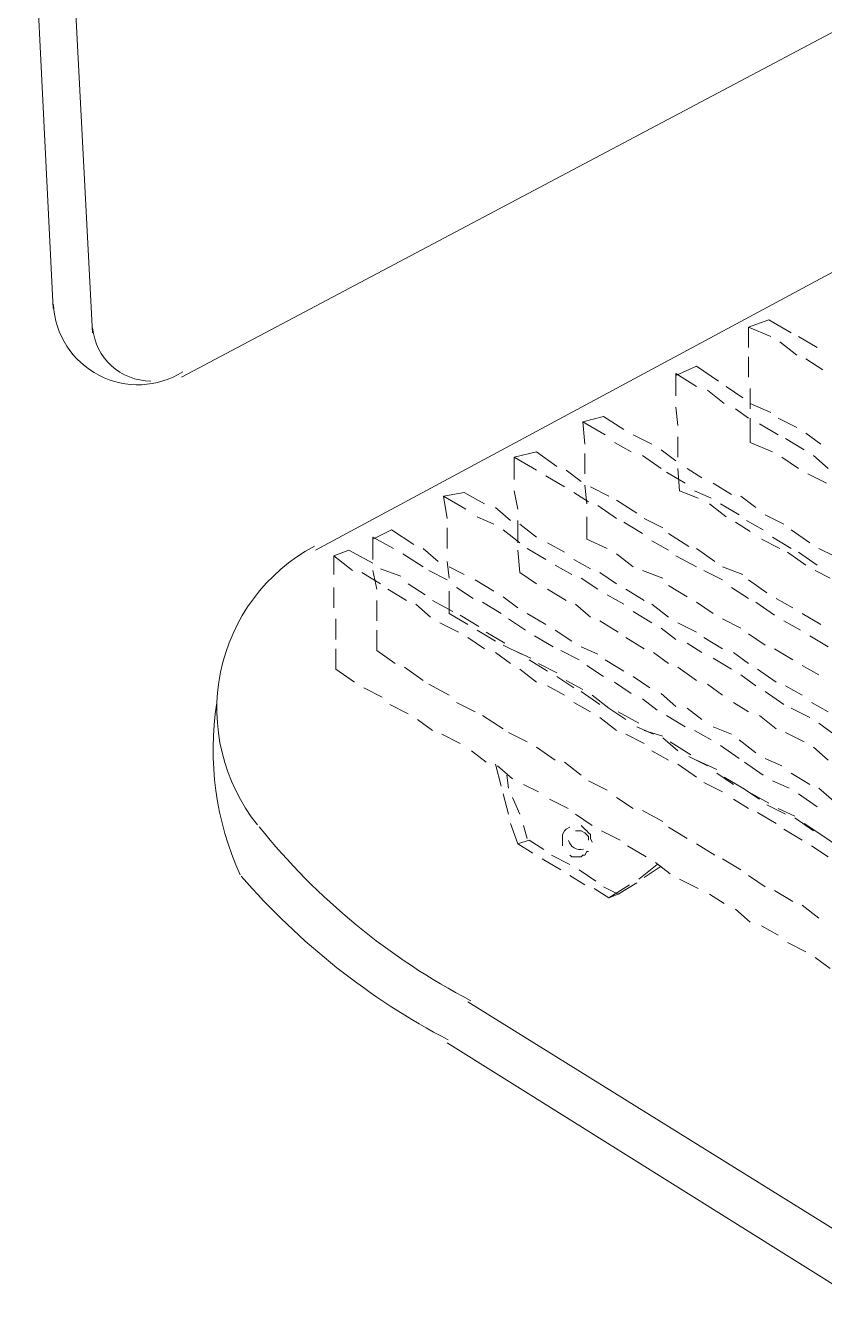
# Model space of a CAD drawing. Header units: inches. Extents: x 0.22 to 6.49, y 0.27 to 4.47.
# Drawn here: x 2.3699 to 2.661, y 2.7295 to 3.1926 of the extents above; entities that cross this region are included whole.
import ezdxf

# ---------------------------------------------------------------- set-up
doc = ezdxf.new("R2010")
doc.units = ezdxf.units.IN
doc.header["$MEASUREMENT"] = 0
doc.layers.add('PDF_PDF13_PDF6_PDF9_0', color=7, linetype='Continuous')
doc.layers.add('PDF_PDF13_PDF6_PDF9_COTAS-01', color=7, linetype='Continuous')

msp = doc.modelspace()

# ---------------------------------------------------------------- linework, layer by layer
at = {"layer": 'PDF_PDF13_PDF6_PDF9_0', "lineweight": 5}
for points in [[(2.38008, 3.089592000000001), (2.369928000000001, 3.292632000000001)], [(2.394292800000001, 3.080793600000001), (2.383464, 3.289924800000001)], [(2.4267792, 3.064550400000001), (2.707651200000001, 3.2134464)], [(2.475508800000001, 3.001608000000001), (2.744875200000001, 3.146443200000001)], [(2.677195200000001, 2.746454400000001), (2.531006400000001, 2.8371456)], [(2.671780800000001, 2.7295344), (2.523561600000001, 2.822256000000001)]]:
    msp.add_lwpolyline(points, dxfattribs=at)
for centre, radius, start, end in [((2.410874242044723, 3.092637474744959), 0.03079427900966715, 183.0047769562466, 302.2505314484595), ((2.415611803944378, 3.084515780223219), 0.02131898029811051, 185.415409368149, 269.9951974369855), ((2.506980194209913, 2.94374162829835), 0.06734173210858234, 118.2130448410509, 218.7324904792569), ((2.547588191346651, 2.928851989475428), 0.1093033513730182, 170.9582647800743, 204.5543928642299), ((2.644371525268618, 3.052707445021373), 0.2426343440710266, 218.7323131045155, 242.4406673532182), ((2.643692762075083, 3.052028610683559), 0.258197886925643, 220.902062133583, 242.3419722488354)]:
    msp.add_arc(centre, radius, start, end, dxfattribs=at)
at = {"layer": 'PDF_PDF13_PDF6_PDF9_COTAS-01', "lineweight": 18}
for points in [[(2.633203200000001, 3.0753792), (2.633203200000001, 3.082824), (2.640648000000001, 3.085531200000001), (2.648769600000001, 3.080793600000001)], [(2.633203200000001, 3.082824), (2.6413248, 3.079440000000001)], [(2.644708800000001, 3.077409600000001), (2.650800000000001, 3.072672000000001)], [(2.651476800000001, 3.079440000000001), (2.658244800000001, 3.0753792)], [(2.633203200000001, 3.071995200000001), (2.633203200000001, 3.064550400000001)], [(2.654184000000001, 3.071318400000001), (2.660275200000001, 3.0672576)], [(2.606808, 3.065227200000001), (2.6142528, 3.068611200000001), (2.6223744, 3.063196800000001)], [(2.6142528, 3.061166400000001), (2.606808, 3.065904000000001), (2.606808, 3.057782400000001)], [(2.6183136, 3.0598128), (2.624404800000001, 3.055075200000001)], [(2.625081600000001, 3.061166400000001), (2.631172800000001, 3.057105600000001)], [(2.63388, 3.060489600000001), (2.63388, 3.053044800000001)], [(2.606808, 3.053721600000001), (2.607484800000001, 3.046953600000001)], [(2.628465600000001, 3.053044800000001), (2.633203200000001, 3.049660800000001)], [(2.63388, 3.055075200000001), (2.6413248, 3.0516912)], [(2.573644800000001, 3.040185600000001), (2.572968000000001, 3.048307200000001), (2.5804128, 3.050337600000001), (2.5878576, 3.045600000000001)], [(2.572968000000001, 3.048307200000001), (2.581089600000001, 3.043569600000001)], [(2.642001600000001, 3.037478400000001), (2.63388, 3.040862400000001), (2.63388, 3.049660800000001)], [(2.637264, 3.047630400000001), (2.644032000000001, 3.043569600000001)], [(2.644032000000001, 3.049660800000001), (2.650800000000001, 3.046276800000001)], [(2.5912416, 3.043569600000001), (2.598009600000001, 3.040185600000001)], [(2.607484800000001, 3.042892800000001), (2.607484800000001, 3.035448000000001)], [(2.654184000000001, 3.0442464), (2.659598400000001, 3.040185600000001)], [(2.584473600000001, 3.040862400000001), (2.590564800000001, 3.037478400000001)], [(2.601393600000001, 3.038155200000001), (2.606808, 3.034094400000001)], [(2.646739200000001, 3.042216000000001), (2.653507200000001, 3.038155200000001)], [(2.547926400000001, 3.027326400000001), (2.547926400000001, 3.035448000000001), (2.556048000000001, 3.037478400000001), (2.563492800000001, 3.032064000000001)], [(2.547926400000001, 3.035448000000001), (2.556048000000001, 3.030710400000001)], [(2.573644800000001, 3.0368016), (2.573644800000001, 3.0293568)], [(2.594625600000001, 3.036124800000001), (2.601393600000001, 3.031387200000001)], [(2.651476800000001, 3.031387200000001), (2.6453856, 3.035448000000001)], [(2.6568912, 3.036124800000001), (2.662305600000001, 3.031387200000001)], [(2.566876800000001, 3.030710400000001), (2.5722912, 3.026649600000001)], [(2.603424, 3.030033600000001), (2.610192000000001, 3.025972800000001)], [(2.6149296, 3.020558400000001), (2.608161600000001, 3.023265600000001), (2.607484800000001, 3.031387200000001)], [(2.6108688, 3.031387200000001), (2.616283200000001, 3.028003200000001)], [(2.661628800000001, 3.025972800000001), (2.654860800000001, 3.0293568)], [(2.559432000000001, 3.02868), (2.566200000000001, 3.024619200000001)], [(2.573644800000001, 3.025296000000001), (2.574321600000001, 3.018528000000001)], [(2.5756752, 3.024619200000001), (2.582443200000001, 3.0212352)], [(2.620344000000001, 3.025972800000001), (2.627112000000001, 3.021912000000001)], [(2.523561600000001, 3.013113600000001), (2.522208, 3.0212352), (2.5296528, 3.022588800000001), (2.537097600000001, 3.018528000000001)], [(2.522208, 3.0212352), (2.5303296, 3.016497600000001)], [(2.547926400000001, 3.023265600000001), (2.54928, 3.016497600000001)], [(2.569584000000001, 3.022588800000001), (2.574998400000001, 3.019204800000001)], [(2.585150400000001, 3.019881600000001), (2.592595200000001, 3.015144000000001)], [(2.613576000000001, 3.023265600000001), (2.619667200000001, 3.020558400000001)], [(2.630496000000001, 3.0212352), (2.635910400000001, 3.017174400000001)], [(2.5411584, 3.017174400000001), (2.546572800000001, 3.012436800000001)], [(2.578382400000001, 3.017851200000001), (2.585150400000001, 3.013113600000001)], [(2.625081600000001, 3.0137904), (2.618990400000001, 3.018528000000001)], [(2.623051200000001, 3.018528000000001), (2.6298192, 3.014467200000001)], [(2.534390400000001, 3.0137904), (2.540481600000001, 3.011083200000001)], [(2.54928, 3.012436800000001), (2.54928, 3.004315200000001)], [(2.549956800000001, 3.011083200000001), (2.556048000000001, 3.0063456)], [(2.581766400000001, 3.002284800000001), (2.574321600000001, 3.0056688), (2.574321600000001, 3.0137904)], [(2.5878576, 3.011760000000001), (2.594625600000001, 3.007699200000001)], [(2.5953024, 3.013113600000001), (2.602070400000001, 3.009729600000001)], [(2.63388, 3.008376000000001), (2.628465600000001, 3.011760000000001)], [(2.632526400000001, 3.012436800000001), (2.638617600000001, 3.009052800000001)], [(2.639294400000001, 3.014467200000001), (2.646062400000001, 3.011083200000001)], [(2.496489600000001, 3.0056688), (2.5032576, 3.009052800000001), (2.511379200000001, 3.003638400000001)], [(2.503934400000001, 3.002284800000001), (2.496489600000001, 3.0063456), (2.496489600000001, 2.998224)], [(2.523561600000001, 3.009729600000001), (2.523561600000001, 3.002284800000001)], [(2.543865600000001, 3.009052800000001), (2.549956800000001, 3.004315200000001)], [(2.604100800000001, 3.007699200000001), (2.611545600000001, 3.002961600000001)], [(2.644708800000001, 3.002284800000001), (2.6379408, 3.0056688)], [(2.642001600000001, 3.0063456), (2.648769600000001, 3.002284800000001)], [(2.648769600000001, 3.009052800000001), (2.655537600000001, 3.004315200000001)], [(2.482276800000001, 2.992809600000001), (2.482276800000001, 2.999577600000001), (2.4876912, 3.001608000000001), (2.496489600000001, 2.996870400000001)], [(2.5147632, 3.002284800000001), (2.520177600000001, 2.997547200000001)], [(2.556048000000001, 2.989425600000001), (2.549956800000001, 2.993486400000001), (2.54928, 3.001608000000001)], [(2.552664, 3.002284800000001), (2.559432000000001, 2.998224)], [(2.560108800000001, 3.004315200000001), (2.566200000000001, 3.000931200000001)], [(2.598009600000001, 3.004992000000001), (2.604100800000001, 3.001608000000001)], [(2.6142528, 3.002284800000001), (2.621020800000001, 2.997547200000001)], [(2.658921600000001, 3.002284800000001), (2.664336, 2.999577600000001)], [(2.482276800000001, 2.999577600000001), (2.489044800000001, 2.994163200000001)], [(2.5073184, 3.000254400000001), (2.5147632, 2.995516800000001)], [(2.523561600000001, 2.997547200000001), (2.524238400000001, 2.991456000000001)], [(2.569584000000001, 2.998224), (2.5756752, 2.994840000000001)], [(2.5912416, 2.995516800000001), (2.585150400000001, 3.000254400000001)], [(2.606808, 2.999577600000001), (2.6142528, 2.995516800000001)], [(2.654184000000001, 2.996193600000001), (2.647416000000001, 3.000931200000001)], [(2.651476800000001, 3.000931200000001), (2.658244800000001, 2.996193600000001)], [(2.492428800000001, 2.993486400000001), (2.4991968, 2.989425600000001)], [(2.496489600000001, 2.994163200000001), (2.497843200000001, 2.987395200000001)], [(2.4991968, 2.994840000000001), (2.5066416, 2.992132800000001)], [(2.516793600000001, 2.994163200000001), (2.523561600000001, 2.9907792)], [(2.524238400000001, 2.995516800000001), (2.5296528, 2.992809600000001)], [(2.562816000000001, 2.996193600000001), (2.5689072, 2.992809600000001)], [(2.579059200000001, 2.993486400000001), (2.585150400000001, 2.989425600000001)], [(2.602070400000001, 2.991456000000001), (2.594625600000001, 2.994163200000001)], [(2.616960000000001, 2.994163200000001), (2.623728000000001, 2.9907792)], [(2.623728000000001, 2.995516800000001), (2.631172800000001, 2.992809600000001)], [(2.662982400000001, 2.991456000000001), (2.657568000000001, 2.994163200000001)], [(2.482276800000001, 2.988072000000001), (2.482276800000001, 2.980627200000001)], [(2.501904000000001, 2.987395200000001), (2.508672000000001, 2.9833344)], [(2.509348800000001, 2.989425600000001), (2.515440000000001, 2.985364800000001)], [(2.526945600000001, 2.988072000000001), (2.533036800000001, 2.984011200000001)], [(2.5337136, 2.9907792), (2.540481600000001, 2.986718400000001)], [(2.566876800000001, 2.9833344), (2.560108800000001, 2.987395200000001)], [(2.5722912, 2.991456000000001), (2.578382400000001, 2.987395200000001)], [(2.588534400000001, 2.987395200000001), (2.5953024, 2.9833344)], [(2.6108688, 2.984688000000001), (2.604100800000001, 2.988748800000001)], [(2.627112000000001, 2.988072000000001), (2.633203200000001, 2.984011200000001)], [(2.633203200000001, 2.9907792), (2.639971200000001, 2.986041600000001)], [(2.497843200000001, 2.9833344), (2.497843200000001, 2.975889600000001)], [(2.5181472, 2.9833344), (2.525592000000001, 2.979273600000001)], [(2.531006400000001, 2.974536000000001), (2.524238400000001, 2.978596800000001), (2.524238400000001, 2.986718400000001)], [(2.536420800000001, 2.9826576), (2.543188800000001, 2.978596800000001)], [(2.543865600000001, 2.984688000000001), (2.54928, 2.980627200000001)], [(2.581766400000001, 2.985364800000001), (2.5878576, 2.981980800000001)], [(2.620344000000001, 2.978596800000001), (2.6142528, 2.9826576)], [(2.635910400000001, 2.9826576), (2.642678400000001, 2.977920000000001)], [(2.643355200000001, 2.984011200000001), (2.6494464, 2.980627200000001)], [(2.512056000000001, 2.981980800000001), (2.517470400000001, 2.977243200000001)], [(2.528299200000001, 2.977920000000001), (2.535067200000001, 2.973859200000001)], [(2.552664, 2.978596800000001), (2.559432000000001, 2.974536000000001)], [(2.5756752, 2.977243200000001), (2.570260800000001, 2.981980800000001)], [(2.5912416, 2.979273600000001), (2.598009600000001, 2.9752128)], [(2.598009600000001, 2.981980800000001), (2.604100800000001, 2.977243200000001)], [(2.6528304, 2.978596800000001), (2.659598400000001, 2.974536000000001)], [(2.482953600000001, 2.976566400000001), (2.482953600000001, 2.969121600000001)], [(2.520854400000001, 2.9752128), (2.527622400000001, 2.971828800000001)], [(2.545896000000001, 2.976566400000001), (2.551987200000001, 2.972505600000001)], [(2.585827200000001, 2.971828800000001), (2.579059200000001, 2.975889600000001)], [(2.607484800000001, 2.9752128), (2.6142528, 2.971828800000001)], [(2.630496000000001, 2.973182400000001), (2.623728000000001, 2.976566400000001)], [(2.646062400000001, 2.975889600000001), (2.652153600000001, 2.972505600000001)], [(2.504611200000001, 2.9603232), (2.497843200000001, 2.965060800000001), (2.497843200000001, 2.972505600000001)], [(2.531006400000001, 2.969798400000001), (2.537097600000001, 2.965737600000001)], [(2.5411584, 2.968444800000001), (2.534390400000001, 2.972505600000001)], [(2.5377744, 2.971828800000001), (2.544542400000001, 2.967768)], [(2.555371200000001, 2.970475200000001), (2.562139200000001, 2.966414400000001)], [(2.562816000000001, 2.972505600000001), (2.5689072, 2.968444800000001)], [(2.5953024, 2.965737600000001), (2.588534400000001, 2.969798400000001)], [(2.601393600000001, 2.973182400000001), (2.606808, 2.969121600000001)], [(2.616960000000001, 2.969798400000001), (2.623728000000001, 2.965737600000001)], [(2.639294400000001, 2.9670912), (2.633203200000001, 2.971152000000001)], [(2.655537600000001, 2.970475200000001), (2.662305600000001, 2.966414400000001)], [(2.489721600000001, 2.953555200000001), (2.482953600000001, 2.958292800000001), (2.482953600000001, 2.965737600000001)], [(2.5411584, 2.964384000000001), (2.546572800000001, 2.9603232)], [(2.550633600000001, 2.963707200000001), (2.543865600000001, 2.9670912)], [(2.546572800000001, 2.965737600000001), (2.554017600000001, 2.962353600000001)], [(2.5648464, 2.965060800000001), (2.571614400000001, 2.961676800000001)], [(2.5722912, 2.966414400000001), (2.578382400000001, 2.963707200000001)], [(2.604100800000001, 2.9603232), (2.598686400000001, 2.964384000000001)], [(2.6108688, 2.967768), (2.616283200000001, 2.964384000000001)], [(2.627788800000001, 2.964384000000001), (2.633203200000001, 2.9603232)], [(2.6494464, 2.961676800000001), (2.642678400000001, 2.965737600000001)], [(2.560108800000001, 2.957616000000001), (2.5533408, 2.961676800000001)], [(2.5567248, 2.9603232), (2.563492800000001, 2.956939200000001)], [(2.574321600000001, 2.9596464), (2.5804128, 2.955585600000001)], [(2.581089600000001, 2.961676800000001), (2.5878576, 2.957616000000001)], [(2.620344000000001, 2.962353600000001), (2.627112000000001, 2.958292800000001)], [(2.658921600000001, 2.956262400000001), (2.6528304, 2.9596464)], [(2.5147632, 2.954232000000001), (2.507995200000001, 2.958969600000001)], [(2.549956800000001, 2.958292800000001), (2.556048000000001, 2.953555200000001)], [(2.569584000000001, 2.951524800000001), (2.563492800000001, 2.955585600000001)], [(2.5912416, 2.955585600000001), (2.597332800000001, 2.951524800000001)], [(2.6142528, 2.954232000000001), (2.607484800000001, 2.958969600000001)], [(2.630496000000001, 2.956262400000001), (2.635910400000001, 2.9522016)], [(2.636587200000001, 2.958292800000001), (2.643355200000001, 2.953555200000001)], [(2.499873600000001, 2.948140800000001), (2.493105600000001, 2.951524800000001)], [(2.524238400000001, 2.948817600000001), (2.516793600000001, 2.952878400000001)], [(2.560108800000001, 2.9522016), (2.566200000000001, 2.948817600000001)], [(2.566876800000001, 2.954232000000001), (2.572968000000001, 2.950848000000001)], [(2.579059200000001, 2.945433600000001), (2.5722912, 2.950171200000001)], [(2.584473600000001, 2.953555200000001), (2.590564800000001, 2.949494400000001)], [(2.623728000000001, 2.948817600000001), (2.6183136, 2.952878400000001)], [(2.639294400000001, 2.950171200000001), (2.646062400000001, 2.945433600000001)], [(2.646739200000001, 2.9522016), (2.6528304, 2.948817600000001)], [(2.509348800000001, 2.942049600000001), (2.5025808, 2.945433600000001)], [(2.5337136, 2.942726400000001), (2.526945600000001, 2.946110400000001)], [(2.569584000000001, 2.946110400000001), (2.5756752, 2.942726400000001)], [(2.588534400000001, 2.940019200000001), (2.582443200000001, 2.94408), (2.576352, 2.948817600000001)], [(2.594625600000001, 2.947464000000001), (2.600040000000001, 2.943403200000001)], [(2.601393600000001, 2.949494400000001), (2.606808, 2.9447568)], [(2.633203200000001, 2.942726400000001), (2.627788800000001, 2.946110400000001)], [(2.656214400000001, 2.946110400000001), (2.662305600000001, 2.942726400000001)], [(2.543865600000001, 2.9366352), (2.536420800000001, 2.941372800000001)], [(2.585827200000001, 2.942726400000001), (2.593272000000001, 2.938665600000001)], [(2.603424, 2.941372800000001), (2.610192000000001, 2.937312000000001)], [(2.6108688, 2.94408), (2.616283200000001, 2.940019200000001)], [(2.643355200000001, 2.9366352), (2.637264, 2.941372800000001)], [(2.648769600000001, 2.94408), (2.655537600000001, 2.940696000000001)], [(2.5181472, 2.935958400000001), (2.512732800000001, 2.940019200000001)], [(2.579059200000001, 2.940696000000001), (2.585150400000001, 2.935958400000001)], [(2.598686400000001, 2.934604800000001), (2.592595200000001, 2.937312000000001)], [(2.620344000000001, 2.937312000000001), (2.627112000000001, 2.934604800000001)], [(2.658921600000001, 2.938665600000001), (2.664336, 2.934604800000001)], [(2.528299200000001, 2.931220800000001), (2.521531200000001, 2.934604800000001)], [(2.552664, 2.931897600000001), (2.545896000000001, 2.935281600000001)], [(2.588534400000001, 2.934604800000001), (2.5953024, 2.931220800000001)], [(2.5953024, 2.935958400000001), (2.602070400000001, 2.933928000000001)], [(2.607484800000001, 2.9285136), (2.602070400000001, 2.933251200000001)], [(2.604777600000001, 2.931897600000001), (2.612222400000001, 2.927160000000001)], [(2.613576000000001, 2.935958400000001), (2.619667200000001, 2.932574400000001)], [(2.6298192, 2.932574400000001), (2.635910400000001, 2.927836800000001)], [(2.653507200000001, 2.931897600000001), (2.646739200000001, 2.935281600000001)], [(2.5377744, 2.924452800000001), (2.532360000000001, 2.9285136)], [(2.562816000000001, 2.925129600000001), (2.556048000000001, 2.929867200000001)], [(2.598009600000001, 2.9285136), (2.604100800000001, 2.925129600000001)], [(2.623051200000001, 2.930544000000001), (2.6298192, 2.925806400000001)], [(2.662305600000001, 2.925129600000001), (2.6568912, 2.929867200000001)], [(2.5411584, 2.923776000000001), (2.543188800000001, 2.915654400000001)], [(2.547249600000001, 2.918361600000001), (2.5418352, 2.923099200000001)], [(2.5722912, 2.919715200000001), (2.566200000000001, 2.924452800000001)], [(2.607484800000001, 2.923776000000001), (2.6142528, 2.919038400000001)], [(2.6183136, 2.923099200000001), (2.611545600000001, 2.926483200000001)], [(2.6142528, 2.925129600000001), (2.621697600000001, 2.9217456)], [(2.631849600000001, 2.924452800000001), (2.638617600000001, 2.919715200000001)], [(2.639294400000001, 2.925806400000001), (2.6453856, 2.923099200000001)], [(2.5452192, 2.919715200000001), (2.545896000000001, 2.914977600000001)], [(2.581766400000001, 2.914300800000001), (2.574998400000001, 2.917684800000001)], [(2.627788800000001, 2.916331200000001), (2.621697600000001, 2.920392000000001)], [(2.637264, 2.910916800000001), (2.631172800000001, 2.914977600000001), (2.624404800000001, 2.919038400000001)], [(2.642001600000001, 2.917684800000001), (2.648092800000001, 2.914977600000001)], [(2.648769600000001, 2.920392000000001), (2.655537600000001, 2.916331200000001)], [(2.5567248, 2.913624), (2.551310400000001, 2.916331200000001)], [(2.616960000000001, 2.917008000000001), (2.623728000000001, 2.913624)], [(2.633203200000001, 2.913624), (2.640648000000001, 2.909563200000001)], [(2.658921600000001, 2.914977600000001), (2.664336, 2.910240000000001)], [(2.543865600000001, 2.912947200000001), (2.545896000000001, 2.9055024)], [(2.547249600000001, 2.911593600000001), (2.549956800000001, 2.9055024)], [(2.567553600000001, 2.907532800000001), (2.5607856, 2.910916800000001)], [(2.5912416, 2.907532800000001), (2.585150400000001, 2.911593600000001)], [(2.627788800000001, 2.910916800000001), (2.633203200000001, 2.907532800000001)], [(2.646739200000001, 2.9055024), (2.639971200000001, 2.908886400000001)], [(2.651476800000001, 2.912947200000001), (2.658244800000001, 2.908209600000001)], [(2.576352, 2.901441600000001), (2.570260800000001, 2.9055024)], [(2.602070400000001, 2.902795200000001), (2.594625600000001, 2.906856000000001)], [(2.636587200000001, 2.9061792), (2.643355200000001, 2.902118400000001)], [(2.644032000000001, 2.907532800000001), (2.650123200000001, 2.904825600000001)], [(2.6568912, 2.899411200000001), (2.650123200000001, 2.904148800000001)], [(2.546572800000001, 2.902118400000001), (2.54928, 2.894673600000001), (2.554694400000001, 2.891289600000001)], [(2.551310400000001, 2.901441600000001), (2.552664, 2.896704000000001)], [(2.5682304, 2.900764800000001), (2.566876800000001, 2.900088000000001), (2.566200000000001, 2.899411200000001), (2.565523200000001, 2.8980576), (2.565523200000001, 2.897380800000001), (2.565523200000001, 2.896027200000001), (2.565523200000001, 2.895350400000001), (2.565523200000001, 2.893996800000001)], [(2.574998400000001, 2.896027200000001), (2.574998400000001, 2.897380800000001), (2.573644800000001, 2.8987344), (2.5722912, 2.899411200000001), (2.570260800000001, 2.899411200000001)], [(2.576352, 2.895350400000001), (2.5756752, 2.896704000000001), (2.5756752, 2.8980576), (2.574998400000001, 2.8987344), (2.574321600000001, 2.899411200000001), (2.573644800000001, 2.900088000000001), (2.572968000000001, 2.900764800000001), (2.5722912, 2.901441600000001)], [(2.586504000000001, 2.896027200000001), (2.579736, 2.899411200000001)], [(2.6108688, 2.896704000000001), (2.604100800000001, 2.900764800000001)], [(2.646062400000001, 2.900088000000001), (2.6528304, 2.896027200000001)], [(2.665689600000001, 2.893996800000001), (2.659598400000001, 2.8980576), (2.653507200000001, 2.902118400000001)], [(2.54928, 2.894673600000001), (2.5533408, 2.896027200000001), (2.558755200000001, 2.892643200000001)], [(2.621020800000001, 2.8906128), (2.6142528, 2.894673600000001)], [(2.5682304, 2.887228800000001), (2.561462400000001, 2.8906128)], [(2.5682304, 2.8906128), (2.5689072, 2.889936000000001), (2.570260800000001, 2.889936000000001), (2.571614400000001, 2.889936000000001), (2.5722912, 2.889936000000001), (2.572968000000001, 2.8906128), (2.573644800000001, 2.8906128), (2.574321600000001, 2.891966400000001), (2.574998400000001, 2.891966400000001)], [(2.595979200000001, 2.889936000000001), (2.589211200000001, 2.893996800000001)], [(2.656214400000001, 2.893996800000001), (2.662305600000001, 2.889936000000001)], [(2.5648464, 2.885198400000001), (2.558078400000001, 2.889259200000001)], [(2.600040000000001, 2.887228800000001), (2.593272000000001, 2.881814400000001)], [(2.601393600000001, 2.886552000000001), (2.5953024, 2.8824912)], [(2.604777600000001, 2.883844800000001), (2.5993632, 2.887905600000001)], [(2.630496000000001, 2.885198400000001), (2.623728000000001, 2.889259200000001)], [(2.573644800000001, 2.879784000000001), (2.5682304, 2.883168)], [(2.577705600000001, 2.881137600000001), (2.571614400000001, 2.885198400000001)], [(2.6149296, 2.878430400000001), (2.608161600000001, 2.881814400000001)], [(2.639294400000001, 2.879107200000001), (2.633203200000001, 2.883168)], [(2.589888000000001, 2.879784000000001), (2.582443200000001, 2.8750464), (2.577028800000001, 2.878430400000001)], [(2.585827200000001, 2.876400000000001), (2.5804128, 2.879107200000001)], [(2.592595200000001, 2.880460800000001), (2.585827200000001, 2.876400000000001), (2.582443200000001, 2.8750464)], [(2.624404800000001, 2.873016000000001), (2.618990400000001, 2.876400000000001)], [(2.6494464, 2.873692800000001), (2.642678400000001, 2.877753600000001)], [(2.658921600000001, 2.8676016), (2.6528304, 2.872339200000001)], [(2.63388, 2.866248000000001), (2.628465600000001, 2.870985600000001)], [(2.644032000000001, 2.861510400000001), (2.6379408, 2.864894400000001)], [(2.654184000000001, 2.855419200000001), (2.647416000000001, 2.858803200000001)], [(2.662982400000001, 2.849328000000001), (2.657568000000001, 2.853388800000001)]]:
    msp.add_lwpolyline(points, dxfattribs=at)
msp.add_arc((2.571952908409686, 2.897042490689369), 0.00439934194816651, 195.2553532789226, 285.2481888509809, dxfattribs=at)

doc.saveas('drawing.dxf')
